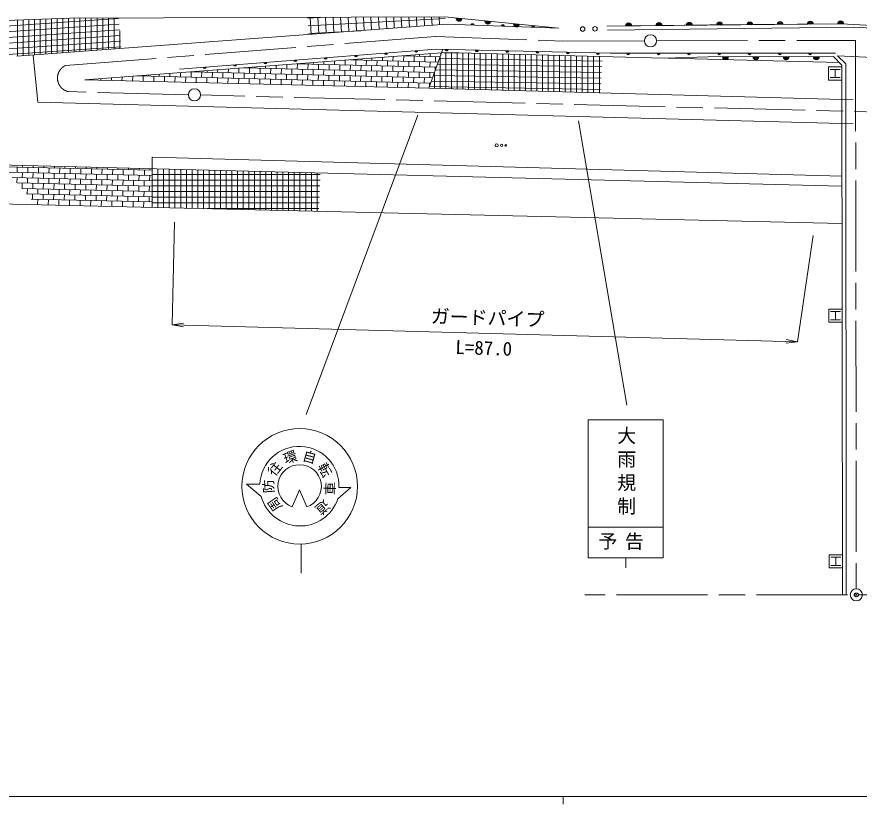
# Model space of a CAD drawing. Units: millimetres, scale not verified. Extents: x 40000 to 680000, y 20000 to 380000.
# Drawn here: x 95876 to 207064, y 204000 to 307887 of the extents above; entities that cross this region are included whole.
import ezdxf
from ezdxf.enums import TextEntityAlignment as Align

# ---------------------------------------------------------------- set-up
doc = ezdxf.new("R2010")
doc.units = ezdxf.units.MM
doc.header["$LTSCALE"] = 1000
doc.header["$PDMODE"] = 32
doc.header["$PDSIZE"] = 500
doc.linetypes.add('CHAIN', pattern=[18.5, 12, -1.5, 3.5, -1.5])
for name, color, linetype, lineweight in [('M-BGD', 7, 'Continuous', 13), ('M-BMK', 2, 'CHAIN', 13), ('M-BMK-SRVR', 3, 'Continuous', 13), ('M-STR-HTXT', 7, 'Continuous', 13), ('M-STR-STR1', 1, 'Continuous', 13), ('M-STR-STRC', 7, 'Continuous', 13), ('M-TTL-BAND', 7, 'Continuous', 13)]:
    doc.layers.add(name, color=color, linetype=linetype, lineweight=lineweight)
doc.layers.add('M-OTRS', color=6, linetype='Continuous')
doc.styles.add('@ＭＳ ゴシック', font='')
doc.styles.add('ＭＳ ゴシック', font='')
doc.styles.get('@ＭＳ ゴシック').set_extended_font_data('@MS Gothic')
doc.styles.get('ＭＳ ゴシック').set_extended_font_data('MS Gothic')

# ---------------------------------------------------------------- blocks, each defined once
blk = doc.blocks.new('ﾌﾟﾛｯﾄﾏｰｸ-02')
at = {"color": 3, "linetype": 'Continuous', "lineweight": 13}
blk.add_circle((0, 0), 0.5, dxfattribs=at)
blk = doc.blocks.new('芝地')
at = {"color": 7, "linetype": 'Continuous', "lineweight": 13}
for centre, radius in [((-0.65, 0), 0.2), ((0, 0), 0.15), ((0.55, 0), 0.1)]:
    blk.add_circle(centre, radius, dxfattribs=at)

msp = doc.modelspace()

# ---------------------------------------------------------------- linework, layer by layer
at = {"layer": 'M-BGD'}
for p, q in [((94386, 307408), (102875, 307706)), ((94403, 306658), (109317, 307657)), ((94420, 305908), (109383, 306910)), ((152605, 306905), (95869, 302685)), ((95959, 302692), (95959, 307464)), ((96709, 302747), (96709, 307490)), ((97459, 302803), (97459, 307516)), ((98209, 302859), (98209, 307543)), ((98959, 302915), (98959, 307569)), ((99709, 302970), (99709, 307595)), ((100459, 303026), (100459, 307621)), ((101209, 303082), (101209, 307648)), ((101959, 303138), (101959, 307674)), ((102709, 303194), (102709, 307700)), ((102875, 307706), (152366, 307887)), ((103459, 303249), (103459, 307708)), ((104209, 303305), (104209, 307711)), ((104959, 303361), (104959, 307714)), ((105709, 303417), (105709, 307717)), ((106459, 303473), (106459, 307719)), ((107209, 303528), (107209, 307722)), ((107959, 303584), (107959, 307725)), ((108709, 303640), (108709, 307728)), ((134259, 307698), (136778, 307830)), ((134333, 306700), (152424, 307648)), ((134725, 305575), (134608, 307822)), ((135723, 305649), (135609, 307826)), ((136720, 305724), (136610, 307829)), ((137718, 305798), (137611, 307833)), ((138715, 305872), (138612, 307837)), ((139713, 305946), (139613, 307840)), ((140710, 306020), (140615, 307844)), ((141708, 306094), (141616, 307847)), ((142705, 306169), (142617, 307851)), ((143703, 306243), (143618, 307855)), ((144700, 306317), (144619, 307858)), ((145698, 306391), (145621, 307862)), ((146695, 306465), (146622, 307866)), ((147693, 306540), (147623, 307869)), ((148690, 306614), (148624, 307873)), ((149688, 306688), (149625, 307877)), ((150685, 306762), (150626, 307880)), ((151683, 306836), (151628, 307884)), ((152366, 307887), (167422, 306389)), ((152366, 307887), (167422, 306389)), ((167422, 306389), (152605, 306905)), ((152605, 306905), (167422, 306389)), ((173752, 306658), (204753, 306947)), ((187353, 306846), (204753, 306947)), ((204753, 306947), (223499, 306072)), ((204753, 306947), (223499, 306072)), ((76760, 303973), (109448, 306163)), ((109459, 303696), (109459, 306038)), ((134406, 305703), (141297, 306064)), ((173752, 306658), (187353, 306846)), ((206386, 306513), (173842, 306135)), ((223316, 305678), (206386, 306513)), ((76826, 303225), (109514, 305416)), ((76892, 302478), (109579, 304668)), ((76958, 301731), (109645, 303921)), ((117349, 300990), (151244, 303632)), ((117349, 300990), (151244, 303632)), ((150258, 298459), (152118, 303611)), ((151244, 303632), (174187, 303086)), ((151244, 303632), (174187, 303086)), ((98041, 302846), (98627, 296630)), ((152526, 303162), (104853, 299562)), ((144127, 302109), (144137, 302529)), ((145526, 302075), (145540, 302635)), ((146926, 302041), (146943, 302741)), ((146941, 302741), (151762, 302623)), ((147643, 302724), (147644, 302794)), ((148325, 302007), (148342, 302707)), ((149042, 302690), (149047, 302900)), ((149725, 301973), (149742, 302673)), ((150442, 302656), (150450, 303006)), ((151125, 301939), (151142, 302639)), ((151768, 298417), (151768, 302641)), ((151847, 302860), (151853, 303112)), ((152260, 303142), (155610, 303084)), ((152518, 298397), (152518, 303162)), ((181389, 302428), (152526, 303162)), ((153268, 298376), (153268, 303144)), ((154018, 298355), (154018, 303124)), ((154768, 298335), (154768, 303105)), ((155518, 298314), (155518, 303086)), ((156268, 298294), (156268, 303067)), ((157018, 298273), (157018, 303048)), ((157768, 298252), (157768, 303029)), ((158518, 298232), (158518, 303010)), ((159268, 298211), (159268, 302991)), ((160018, 298191), (160018, 302972)), ((160768, 298170), (160768, 302953)), ((161518, 298149), (161518, 302934)), ((162268, 298129), (162268, 302914)), ((163018, 298108), (163018, 302895)), ((163768, 298088), (163768, 302876)), ((164518, 298067), (164518, 302857)), ((165268, 298046), (165268, 302838)), ((166018, 298026), (166018, 302819)), ((166768, 298005), (166768, 302800)), ((167518, 297985), (167518, 302781)), ((168268, 297964), (168268, 302762)), ((169018, 297943), (169018, 302743)), ((169768, 297923), (169768, 302723)), ((170518, 297902), (170518, 302704)), ((171268, 297882), (171268, 302685)), ((172018, 297861), (172018, 302666)), ((172768, 297840), (172768, 302647)), ((174187, 303086), (203939, 303090)), ((174187, 303086), (203939, 303090)), ((187155, 302607), (181389, 302428)), ((204431, 301852), (181857, 302442)), ((203696, 302642), (187155, 302607)), ((187155, 302607), (203696, 302642)), ((128697, 301083), (128704, 301363)), ((130097, 301049), (130107, 301469)), ((131496, 301015), (131510, 301575)), ((132896, 300981), (132913, 301681)), ((132912, 301681), (151260, 301235)), ((133613, 301664), (133614, 301734)), ((134296, 300947), (134313, 301647)), ((135012, 301630), (135017, 301840)), ((135695, 300913), (135712, 301613)), ((136412, 301596), (136420, 301946)), ((137095, 300879), (137112, 301579)), ((137812, 301562), (137823, 302052)), ((138494, 300845), (138511, 301545)), ((139211, 301528), (139226, 302158)), ((139894, 300811), (139911, 301511)), ((139926, 302211), (151511, 301929)), ((140611, 301494), (140628, 302194)), ((141293, 300777), (141310, 301477)), ((141327, 302177), (141331, 302317)), ((142010, 301460), (142027, 302160)), ((142693, 300743), (142710, 301443)), ((142727, 302143), (142734, 302423)), ((143410, 301426), (143427, 302126)), ((144093, 300709), (144110, 301409)), ((144809, 301392), (144826, 302092)), ((145492, 300675), (145509, 301375)), ((146209, 301358), (146226, 302058)), ((146892, 300641), (146909, 301341)), ((147609, 301324), (147626, 302024)), ((149008, 301290), (149025, 301990)), ((150408, 301256), (150425, 301956)), ((151413, 301657), (173084, 301279)), ((151682, 302402), (173123, 302028)), ((114667, 300023), (114674, 300303)), ((116067, 299989), (116077, 300409)), ((117466, 299955), (117480, 300515)), ((118866, 299921), (118883, 300621)), ((118882, 300621), (150759, 299847)), ((119583, 300604), (119585, 300674)), ((120266, 299887), (120283, 300587)), ((120982, 300570), (120988, 300780)), ((121665, 299853), (121682, 300553)), ((122382, 300536), (122391, 300886)), ((123065, 299819), (123082, 300519)), ((123782, 300502), (123794, 300992)), ((124464, 299785), (124481, 300485)), ((125181, 300468), (125197, 301098)), ((125864, 299751), (125881, 300451)), ((125897, 301151), (151010, 300541)), ((126581, 300434), (126598, 301134)), ((127264, 299717), (127281, 300417)), ((127298, 301117), (127301, 301257)), ((127980, 300400), (127997, 301100)), ((128663, 299683), (128680, 300383)), ((129380, 300366), (129397, 301066)), ((130063, 299649), (130080, 300349)), ((130780, 300332), (130797, 301032)), ((131462, 299615), (131479, 300315)), ((132179, 300298), (132196, 300998)), ((132862, 299581), (132879, 300281)), ((133579, 300264), (133596, 300964)), ((134262, 299548), (134279, 300247)), ((134978, 300230), (134995, 300930)), ((135661, 299514), (135678, 300213)), ((136378, 300196), (136395, 300896)), ((137778, 300162), (137795, 300862)), ((139177, 300128), (139194, 300828)), ((140577, 300094), (140594, 300794)), ((141976, 300060), (141993, 300760)), ((143376, 300026), (143393, 300726)), ((144775, 299992), (144792, 300692)), ((146175, 299958), (146192, 300658)), ((147575, 299924), (147592, 300624)), ((148291, 300607), (148308, 301307)), ((148974, 299890), (148991, 300590)), ((149691, 300573), (149708, 301273)), ((150374, 299856), (150391, 300556)), ((151018, 298438), (151018, 300563)), ((151096, 300781), (151108, 301239)), ((151144, 300912), (173045, 300529)), ((203017, 301285), (204767, 301287)), ((203019, 299535), (203017, 301285)), ((203236, 300957), (204549, 300959)), ((203894, 299864), (203892, 300958)), ((204767, 301287), (204769, 299537)), ((104853, 299562), (150311, 298457)), ((105553, 299545), (105555, 299615)), ((106953, 299511), (106958, 299721)), ((108352, 299477), (108361, 299827)), ((109752, 299443), (109764, 299932)), ((111151, 299409), (111167, 300038)), ((111868, 300091), (150509, 299153)), ((112551, 299375), (112568, 300074)), ((113268, 300057), (113271, 300197)), ((113951, 299341), (113968, 300040)), ((115350, 299307), (115367, 300006)), ((116750, 299273), (116767, 299972)), ((118149, 299239), (118166, 299938)), ((119549, 299205), (119566, 299904)), ((120948, 299171), (120965, 299870)), ((122348, 299137), (122365, 299836)), ((123748, 299103), (123765, 299802)), ((125147, 299069), (125164, 299768)), ((126547, 299035), (126564, 299734)), ((127946, 299001), (127963, 299700)), ((129346, 298967), (129363, 299666)), ((130746, 298933), (130763, 299632)), ((132145, 298899), (132162, 299598)), ((133545, 298865), (133562, 299565)), ((134944, 298831), (134961, 299531)), ((136344, 298797), (136361, 299497)), ((137061, 299480), (137078, 300179)), ((137744, 298763), (137761, 299463)), ((138460, 299446), (138477, 300145)), ((139143, 298729), (139160, 299429)), ((139860, 299412), (139877, 300111)), ((140543, 298695), (140560, 299395)), ((141259, 299378), (141276, 300077)), ((141942, 298661), (141959, 299361)), ((142659, 299344), (142676, 300043)), ((143342, 298627), (143359, 299327)), ((144059, 299310), (144076, 300009)), ((144741, 298593), (144758, 299293)), ((145458, 299276), (145475, 299975)), ((146141, 298559), (146158, 299259)), ((146858, 299242), (146875, 299941)), ((147541, 298525), (147558, 299225)), ((148257, 299208), (148274, 299907)), ((148940, 298491), (148957, 299191)), ((149657, 299174), (149674, 299873)), ((150346, 298702), (150357, 299157)), ((150605, 299421), (172967, 299030)), ((150874, 300166), (173006, 299780)), ((204769, 299537), (203019, 299535)), ((203238, 299863), (204550, 299865)), ((150268, 298458), (150268, 298486)), ((150311, 298457), (204773, 296961)), ((150336, 298675), (172928, 298281)), ((204773, 296961), (206275, 296927)), ((98627, 296630), (204777, 293831)), ((204777, 293831), (206276, 293775)), ((113751, 282757), (113754, 289373)), ((113754, 289373), (204786, 286848)), ((77030, 288768), (204787, 285528)), ((94034, 288117), (113753, 287658)), ((95916, 287373), (95933, 288073)), ((96632, 288057), (96637, 288271)), ((97316, 287341), (97332, 288041)), ((98032, 288024), (98037, 288235)), ((98715, 287308), (98732, 288008)), ((99432, 287992), (99436, 288200)), ((100831, 287959), (100836, 288164)), ((102231, 287926), (102236, 288129)), ((103630, 287894), (103635, 288093)), ((105030, 287861), (105035, 288058)), ((106430, 287829), (106434, 288022)), ((107829, 287796), (107834, 287987)), ((94655, 287403), (113753, 286958)), ((96600, 286657), (96616, 287357)), ((97999, 286625), (98016, 287324)), ((99399, 286592), (99415, 287292)), ((100115, 287276), (100131, 287975)), ((100799, 286559), (100815, 287259)), ((101515, 287243), (101531, 287943)), ((102198, 286527), (102215, 287227)), ((102914, 287210), (102931, 287910)), ((103598, 286494), (103614, 287194)), ((104314, 287178), (104330, 287878)), ((104997, 286462), (105014, 287161)), ((105714, 287145), (105730, 287845)), ((106397, 286429), (106413, 287129)), ((107113, 287113), (107130, 287812)), ((107797, 286396), (107813, 287096)), ((108513, 287080), (108529, 287780)), ((109196, 286364), (109213, 287064)), ((109229, 287763), (109233, 287951)), ((109912, 287047), (109929, 287747)), ((110596, 286331), (110612, 287031)), ((110629, 287731), (110633, 287916)), ((111312, 287015), (111328, 287715)), ((111996, 286299), (112012, 286998)), ((112028, 287698), (112032, 287880)), ((112712, 286982), (112728, 287682)), ((113395, 286266), (113412, 286966)), ((113428, 287666), (113432, 287845)), ((113753, 282757), (113753, 287837)), ((113753, 287087), (135935, 287087)), ((114503, 282739), (114503, 287818)), ((115253, 282722), (115253, 287799)), ((116003, 282704), (116003, 287780)), ((116753, 282687), (116753, 287761)), ((117503, 282669), (117503, 287742)), ((118253, 282652), (118253, 287723)), ((119003, 282634), (119003, 287704)), ((119753, 282617), (119753, 287685)), ((120503, 282600), (120503, 287666)), ((121253, 282582), (121253, 287647)), ((122003, 282565), (122003, 287628)), ((122753, 282547), (122753, 287609)), ((123503, 282530), (123503, 287589)), ((124253, 282512), (124253, 287570)), ((125003, 282495), (125003, 287551)), ((125753, 282477), (125753, 287532)), ((126503, 282460), (126503, 287513)), ((127253, 282442), (127253, 287494)), ((128003, 282425), (128003, 287475)), ((128753, 282407), (128753, 287456)), ((129503, 282390), (129503, 287437)), ((130253, 282372), (130253, 287418)), ((131003, 282355), (131003, 287399)), ((131753, 282337), (131753, 287380)), ((132503, 282320), (132503, 287361)), ((133253, 282303), (133253, 287342)), ((134003, 282285), (134003, 287323)), ((134753, 282268), (134753, 287304)), ((135503, 282250), (135503, 287285)), ((95277, 286688), (113752, 286258)), ((95884, 285990), (95900, 286674)), ((95899, 285973), (113752, 285558)), ((96567, 285258), (96583, 285957)), ((97283, 285941), (97300, 286641)), ((97967, 285225), (97983, 285925)), ((98683, 285909), (98699, 286608)), ((99366, 285192), (99383, 285892)), ((100083, 285876), (100099, 286576)), ((100766, 285160), (100782, 285860)), ((101482, 285843), (101498, 286543)), ((102166, 285127), (102182, 285827)), ((102882, 285811), (102898, 286511)), ((103565, 285095), (103582, 285794)), ((104281, 285778), (104298, 286478)), ((104965, 285062), (104981, 285762)), ((105681, 285746), (105697, 286445)), ((107081, 285713), (107097, 286413)), ((108480, 285680), (108497, 286380)), ((109880, 285648), (109896, 286348)), ((111279, 285615), (111296, 286315)), ((112679, 285583), (112695, 286282)), ((113752, 286337), (135905, 286337)), ((96521, 285259), (113752, 284857)), ((97251, 284542), (97267, 285241)), ((98650, 284509), (98667, 285209)), ((100050, 284476), (100066, 285176)), ((101450, 284444), (101466, 285144)), ((102849, 284411), (102865, 285111)), ((104249, 284379), (104265, 285078)), ((105648, 284346), (105665, 285046)), ((106364, 285029), (106381, 285729)), ((107048, 284313), (107064, 285013)), ((107764, 284997), (107780, 285697)), ((108448, 284281), (108464, 284981)), ((109164, 284964), (109180, 285664)), ((109847, 284248), (109864, 284948)), ((110563, 284932), (110580, 285631)), ((111247, 284216), (111263, 284915)), ((111963, 284899), (111979, 285599)), ((112646, 284183), (112663, 284883)), ((113363, 284866), (113379, 285566)), ((113752, 285587), (135874, 285587)), ((113752, 284837), (135844, 284837)), ((77119, 283610), (204794, 280636)), ((97142, 284544), (113752, 284157)), ((97764, 283829), (113751, 283457)), ((97934, 283825), (97950, 284525)), ((98618, 283109), (98634, 283809)), ((99334, 283793), (99350, 284493)), ((100017, 283077), (100034, 283777)), ((100733, 283760), (100750, 284460)), ((101417, 283044), (101433, 283744)), ((102133, 283728), (102149, 284427)), ((102817, 283012), (102833, 283711)), ((103533, 283695), (103549, 284395)), ((104216, 282979), (104232, 283679)), ((104932, 283662), (104949, 284362)), ((105616, 282946), (105632, 283646)), ((106332, 283630), (106348, 284330)), ((107015, 282914), (107032, 283614)), ((107732, 283597), (107748, 284297)), ((108415, 282881), (108431, 283581)), ((109131, 283565), (109147, 284264)), ((109815, 282848), (109831, 283548)), ((110531, 283532), (110547, 284232)), ((111930, 283499), (111947, 284199)), ((113330, 283467), (113346, 284167)), ((113751, 284087), (135813, 284087)), ((111214, 282816), (111231, 283516)), ((112614, 282783), (112630, 283483)), ((113751, 283337), (135783, 283337)), ((121049, 282587), (135753, 282587)), ((203059, 269330), (204809, 269333)), ((203061, 267580), (203059, 269330)), ((204809, 269333), (204811, 267583)), ((203278, 269003), (204590, 269004)), ((203935, 267910), (203934, 269003)), ((204811, 267583), (203061, 267580)), ((203279, 267909), (204592, 267911)), ((203101, 236914), (204851, 236916)), ((203103, 235164), (203101, 236914)), ((204851, 236916), (204853, 235166)), ((203320, 236586), (204632, 236588)), ((203978, 235493), (203976, 236587)), ((204853, 235166), (203103, 235164)), ((203321, 235492), (204634, 235494))]:
    msp.add_line(p, q, dxfattribs=at)
for centre in [(170561, 306285), (172191, 306315)]:
    msp.add_circle(centre, 300, dxfattribs=at)
for centre, radius, start, end in [((154255, 307679), 380, 171.3814, 357.2566), ((154255, 307684), 285, 171.3814, 357.2566), ((154256, 307689), 190, 171.3814, 357.2566), ((154256, 307694), 95.1, 171.3814, 357.2566), ((156016, 306786), 200, 358.00527, 178.00527), ((156016, 306786), 100, 358.00527, 178.00527), ((158036, 307303), 380, 171.3814, 357.2566), ((158037, 307308), 285, 171.3814, 357.2566), ((158037, 307313), 190, 171.3814, 357.2566), ((158038, 307318), 95.1, 171.3814, 357.2566), ((161818, 306927), 380, 171.3814, 357.2566), ((161818, 306932), 285, 171.3814, 357.2566), ((161819, 306937), 190, 171.3814, 357.2566), ((161819, 306941), 95.1, 171.3814, 357.2566), ((176636, 306685), 400, 0.53389, 180.53389), ((176636, 306685), 300, 0.53389, 180.53389), ((176636, 306685), 200, 0.53389, 180.53389), ((180636, 306722), 400, 0.53389, 180.53389), ((180636, 306722), 300, 0.53389, 180.53389), ((180636, 306722), 200, 0.53389, 180.53389), ((184636, 306760), 400, 0.53389, 180.53389), ((184636, 306760), 300, 0.53389, 180.53389), ((184636, 306760), 200, 0.53389, 180.53389), ((188636, 306797), 400, 0.53389, 180.53389), ((188636, 306797), 300, 0.53389, 180.53389), ((188636, 306797), 200, 0.53389, 180.53389), ((188636, 306797), 100, 0.53389, 180.53389), ((192636, 306834), 400, 0.53389, 180.53389), ((192636, 306834), 300, 0.53389, 180.53389), ((192636, 306834), 200, 0.53389, 180.53389), ((192636, 306834), 100, 0.53389, 180.53389), ((196636, 306872), 400, 0.53389, 180.53389), ((196636, 306872), 300, 0.53389, 180.53389), ((196636, 306872), 200, 0.53389, 180.53389), ((196636, 306872), 100, 0.53389, 180.53389), ((200635, 306909), 400, 0.53389, 180.53389), ((200635, 306909), 300, 0.53389, 180.53389), ((200635, 306909), 200, 0.53389, 180.53389), ((200635, 306909), 100, 0.53389, 180.53389), ((204635, 306946), 400, 0.53389, 180.53389), ((204635, 306946), 300, 0.53389, 180.53389), ((204635, 306946), 200, 0.53389, 180.53389), ((204635, 306946), 100, 0.53389, 180.53389), ((160013, 306647), 200, 358.00527, 178.00527), ((160013, 306647), 100, 358.00527, 178.00527), ((164011, 306508), 200, 358.00527, 178.00527), ((164011, 306508), 100, 358.00527, 178.00527), ((176636, 306685), 100, 0.53389, 180.53389), ((180636, 306722), 100, 0.53389, 180.53389), ((184636, 306760), 100, 0.53389, 180.53389), ((152595, 303600), 200, 178.63759, 358.63759), ((152595, 303600), 100, 178.63759, 358.63759), ((136640, 302494), 200, 184.45624, 4.45624), ((136640, 302494), 100, 184.45624, 4.45624), ((140628, 302805), 200, 184.45624, 4.45624), ((140628, 302805), 100, 184.45624, 4.45624), ((144616, 303115), 200, 184.45624, 4.45624), ((144616, 303115), 100, 184.45624, 4.45624), ((148604, 303426), 200, 184.45624, 4.45624), ((148604, 303426), 100, 184.45624, 4.45624), ((156594, 303505), 200, 178.63759, 358.63759), ((156594, 303505), 100, 178.63759, 358.63759), ((160593, 303409), 200, 178.63759, 358.63759), ((160593, 303409), 100, 178.63759, 358.63759), ((164592, 303314), 200, 178.63759, 358.63759), ((164592, 303314), 100, 178.63759, 358.63759), ((168591, 303219), 200, 178.63759, 358.63759), ((168591, 303219), 100, 178.63759, 358.63759), ((172590, 303124), 200, 178.63759, 358.63759), ((172590, 303124), 100, 178.63759, 358.63759), ((176589, 303086), 200, 180.0072, 0.0072), ((176589, 303086), 100, 180.0072, 0.0072), ((180589, 303087), 200, 180.0072, 0.0072), ((180589, 303087), 100, 180.0072, 0.0072), ((184589, 303087), 200, 180.0072, 0.0072), ((184589, 303087), 100, 180.0072, 0.0072), ((188589, 303088), 200, 180.0072, 0.0072), ((188589, 303088), 100, 180.0072, 0.0072), ((189426, 302612), 400, 180.12018, 0.12018), ((189426, 302612), 300, 180.12018, 0.12018), ((189426, 302612), 200, 180.12018, 0.12018), ((189426, 302612), 100, 180.12018, 0.12018), ((192589, 303088), 200, 180.0072, 0.0072), ((192589, 303088), 100, 180.0072, 0.0072), ((193426, 302620), 400, 180.12018, 0.12018), ((193426, 302620), 300, 180.12018, 0.12018), ((193426, 302620), 200, 180.12018, 0.12018), ((193426, 302620), 100, 180.12018, 0.12018), ((196589, 303089), 200, 180.0072, 0.0072), ((196589, 303089), 100, 180.0072, 0.0072), ((197426, 302629), 400, 180.12018, 0.12018), ((197426, 302629), 300, 180.12018, 0.12018), ((197426, 302629), 200, 180.12018, 0.12018), ((197426, 302629), 100, 180.12018, 0.12018), ((200589, 303090), 200, 180.0072, 0.0072), ((200589, 303090), 100, 180.0072, 0.0072), ((201426, 302637), 400, 180.12018, 0.12018), ((201426, 302637), 300, 180.12018, 0.12018), ((201426, 302637), 200, 180.12018, 0.12018), ((201426, 302637), 100, 180.12018, 0.12018), ((124676, 301561), 200, 184.45624, 4.45624), ((124676, 301561), 100, 184.45624, 4.45624), ((128664, 301872), 200, 184.45624, 4.45624), ((128664, 301872), 100, 184.45624, 4.45624), ((132652, 302183), 200, 184.45624, 4.45624), ((132652, 302183), 100, 184.45624, 4.45624), ((120689, 301251), 200, 184.45624, 4.45624), ((120689, 301251), 100, 184.45624, 4.45624)]:
    msp.add_arc(centre, radius, start, end, dxfattribs=at)
at = {"layer": 'M-BMK'}
for p, q in [((102288, 301465), (151186, 305316)), ((151186, 305316), (167912, 304699)), ((167912, 304699), (178717, 304724)), ((180317, 304727), (206585, 304787)), ((206585, 304787), (206690, 232420)), ((118523, 297618), (102658, 298019)), ((218439, 295094), (120123, 297578)), ((242535, 231609), (170849, 231632))]:
    msp.add_line(p, q, dxfattribs=at)
msp.add_arc((103077, 299807), 1836, 115.47126, 256.80887, dxfattribs=at)
at = {"layer": 'M-OTRS'}
msp.add_point((206692, 231620), dxfattribs=at)
at = {"layer": 'M-STR-HTXT'}
for p, q in [((116370, 267259), (117876, 267469)), ((116370, 267259), (117863, 266969)), ((198944, 265018), (197438, 264809)), ((198944, 265018), (197451, 265308))]:
    msp.add_line(p, q, dxfattribs=at)
msp.add_lwpolyline([(116673, 280789), (116370, 267259), (198944, 265018), (201002, 279016)], dxfattribs=at)
at = {"layer": 'M-STR-STR1'}
for p, q in [((204767, 301492), (203696, 302642)), ((204207, 302733), (205321, 301687)), ((204207, 302733), (208862, 302532)), ((204858, 231621), (204767, 301492)), ((205321, 301687), (205357, 231621))]:
    msp.add_line(p, q, dxfattribs=at)
at = {"layer": 'M-STR-STRC'}
for p, q in [((134069, 255400), (148824, 294907)), ((176404, 256627), (170037, 294177)), ((171297, 254706), (171297, 236509)), ((181206, 254706), (171297, 254706)), ((181206, 236509), (181206, 254706)), ((126190, 246236), (128149, 244602)), ((127959, 246215), (126190, 246236)), ((139961, 245766), (138254, 244278)), ((138392, 245803), (139961, 245766)), ((132211, 243243), (133209, 245467)), ((133209, 245467), (134142, 243221)), ((171297, 240550), (181206, 240550)), ((133413, 238310), (133413, 234475)), ((171297, 236509), (181206, 236509)), ((176251, 236509), (176252, 235187))]:
    msp.add_line(p, q, dxfattribs=at)
msp.add_circle((133216, 245937), 7630, dxfattribs=at)
for centre, radius, start, end in [((133174, 245991), 5222, 357.93402, 177.54548), ((133207, 245923), 2869, 289.1103, 249.6855), ((133251, 245990), 5288, 195.21134, 341.11438)]:
    msp.add_arc(centre, radius, start, end, dxfattribs=at)
at = {"layer": 'M-TTL-BAND'}
for p, q in [((40000, 205000), (579000, 205000)), ((168000, 205000), (168000, 204000))]:
    msp.add_line(p, q, dxfattribs=at)

# ---------------------------------------------------------------- block references
at = {"layer": 'M-BGD', "xscale": 1000, "yscale": 1000}
msp.add_blockref('芝地', (159858, 290931), dxfattribs=at)
at = {"layer": 'M-BMK-SRVR', "xscale": 1600, "yscale": 1600, "rotation": 90}
for p in [(179517, 304726), (119323, 297598), (206692, 231620)]:
    msp.add_blockref('ﾌﾟﾛｯﾄﾏｰｸ-02', p, dxfattribs=at)

# ---------------------------------------------------------------- texts
at = {"layer": 'M-STR-HTXT', "style": 'ＭＳ ゴシック'}
for s, rotation, p in [('ガードパイプ', 358.203, (150470, 266951)), ('L=87.0', 358.059, (153726, 262862))]:
    msp.add_text(s, height=1833, rotation=rotation, dxfattribs=at).set_placement(p, align=Align.BOTTOM_LEFT)
at = {"layer": 'M-STR-STRC', "style": 'ＭＳ ゴシック'}
for s, rotation, p in [('環', 19.654, (131958, 249765)), ('自', 344.476, (134511, 249794)), ('往', 51.636, (129933, 248267)), ('転', 298.625, (136545, 248101)), ('防', 93.752, (129110, 245933)), ('車', 268.636, (137148, 245668)), ('周', 124.992, (129920, 243570)), ('道', 220.601, (136237, 243143))]:
    msp.add_text(s, height=1320, rotation=rotation, dxfattribs=at).set_placement(p, align=Align.MIDDLE_CENTER)
at = {"layer": 'M-STR-STRC', "char_height": 1833, "attachment_point": 5}
for s, insert, rotation, style in [('\\T1.24;大雨規制', (176245, 247699), 270, '@ＭＳ ゴシック'), ('\\T1.4;予告', (176148, 238577), 359.868, 'ＭＳ ゴシック')]:
    msp.add_mtext(s, dxfattribs=dict(at, insert=insert, rotation=rotation, style=style))

doc.saveas('drawing.dxf')
